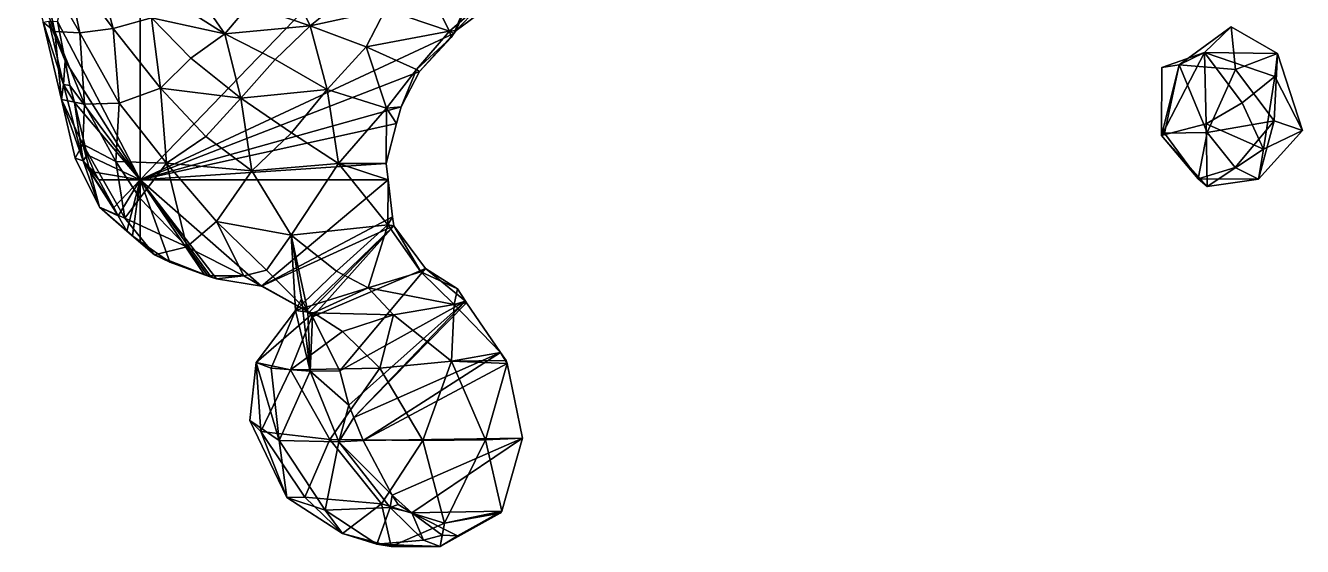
# Model space of a CAD drawing. Extents: x 373697 to 374058, y 6959904 to 6960301.
# Drawn here: x 373953.3 to 374038, y 6959910.3 to 6959944.9 of the extents above; entities that cross this region are included whole.
import ezdxf

# ---------------------------------------------------------------- set-up
doc = ezdxf.new("R2010")
doc.units = 0
doc.layers.add('Bht_Fk', color=7, linetype='CONTINUOUS')

msp = doc.modelspace()

# ---------------------------------------------------------------- linework, layer by layer
at = {"layer": 'Bht_Fk'}
for points in [[(373960.915, 6959934.672, 231.517), (373955.434, 6959945.197, 231.517), (373960.915, 6959965.161, 231.517)], [(373981.707, 6959944.401, 231.517), (373960.915, 6959934.672, 231.517), (373990.247, 6959965.161, 231.517)], [(373960.915, 6959965.161, 231.517), (373990.247, 6959965.161, 231.517), (373960.915, 6959934.672, 231.517)], [(373981.882, 6959944.582, 231.517), (373981.707, 6959944.401, 231.517), (373990.247, 6959965.161, 231.517)], [(373984.233, 6959946.336, 231.517), (373981.882, 6959944.582, 231.517), (373990.247, 6959965.161, 231.517)], [(373953.313, 6959949.389, 226.791), (373954.476, 6959945.138, 228.738), (373955.251, 6959944.527, 227.093)], [(373954.263, 6959949.082, 225.299), (373953.313, 6959949.389, 226.791), (373955.251, 6959944.527, 227.093)], [(373954.263, 6959949.082, 225.299), (373955.251, 6959944.527, 227.093), (373956.904, 6959944.443, 225.894)], [(373955.972, 6959948.997, 224.115), (373954.263, 6959949.082, 225.299), (373956.904, 6959944.443, 225.894)], [(373957.96, 6959949.118, 223.168), (373955.972, 6959948.997, 224.115), (373959.118, 6959944.725, 225.061)], [(373959.118, 6959944.725, 225.061), (373955.972, 6959948.997, 224.115), (373956.904, 6959944.443, 225.894)], [(373961.674, 6959945.437, 224.387), (373957.96, 6959949.118, 223.168), (373959.118, 6959944.725, 225.061)], [(373964.512, 6959947.283, 222.939), (373962.985, 6959946.636, 223.572), (373966.522, 6959944.371, 225.405)], [(373968.15, 6959946.285, 224.409), (373964.512, 6959947.283, 222.939), (373966.522, 6959944.371, 225.405)], [(373972.178, 6959944.892, 227.153), (373971.237, 6959946.842, 224.781), (373968.15, 6959946.285, 224.409)], [(373971.237, 6959946.842, 224.781), (373972.178, 6959944.892, 227.153), (373974.186, 6959946.506, 226.78)], [(373981.435, 6959944.546, 231.366), (373980.149, 6959947.105, 229.202), (373977.19, 6959945.987, 228.766)], [(373980.149, 6959947.105, 229.202), (373981.435, 6959944.546, 231.366), (373983.726, 6959946.544, 231.22)], [(373962.985, 6959946.636, 223.572), (373961.674, 6959945.437, 224.387), (373966.522, 6959944.371, 225.405)], [(373972.178, 6959944.892, 227.153), (373968.15, 6959946.285, 224.409), (373966.522, 6959944.371, 225.405)], [(373977.19, 6959945.987, 228.766), (373974.186, 6959946.506, 226.78), (373972.178, 6959944.892, 227.153)], [(373977.19, 6959945.987, 228.766), (373972.178, 6959944.892, 227.153), (373975.907, 6959943.51, 229.544)], [(373981.435, 6959944.546, 231.366), (373977.19, 6959945.987, 228.766), (373975.907, 6959943.51, 229.544)], [(373981.435, 6959944.546, 231.366), (373981.882, 6959944.582, 231.517), (373983.726, 6959946.544, 231.22)], [(373981.882, 6959944.582, 231.517), (373984.233, 6959946.336, 231.517), (373983.726, 6959946.544, 231.22)], [(373954.476, 6959945.138, 228.738), (373954.847, 6959945.212, 230.534), (373955.822, 6959941.002, 230.826)], [(373954.476, 6959945.138, 228.738), (373955.704, 6959940.013, 228.764), (373955.251, 6959944.527, 227.093)], [(373954.476, 6959945.138, 228.738), (373955.822, 6959941.002, 230.826), (373955.704, 6959940.013, 228.764)], [(373955.932, 6959942.58, 231.517), (373954.847, 6959945.212, 230.534), (373955.434, 6959945.197, 231.517)], [(373955.822, 6959941.002, 230.826), (373954.847, 6959945.212, 230.534), (373955.932, 6959942.58, 231.517)], [(373960.915, 6959934.672, 231.517), (373955.932, 6959942.58, 231.517), (373955.434, 6959945.197, 231.517)], [(373962.272, 6959940.765, 226.159), (373961.674, 6959945.437, 224.387), (373959.118, 6959944.725, 225.061)], [(373964.282, 6959942.752, 225.713), (373961.674, 6959945.437, 224.387), (373962.272, 6959940.765, 226.159)], [(373966.522, 6959944.371, 225.405), (373961.674, 6959945.437, 224.387), (373964.282, 6959942.752, 225.713)], [(373955.251, 6959944.527, 227.093), (373955.704, 6959940.013, 228.764), (373957.221, 6959939.712, 227.194)], [(373956.904, 6959944.443, 225.894), (373955.251, 6959944.527, 227.093), (373957.221, 6959939.712, 227.194)], [(373959.118, 6959944.725, 225.061), (373956.904, 6959944.443, 225.894), (373959.518, 6959939.775, 226.491)], [(373956.904, 6959944.443, 225.894), (373957.221, 6959939.712, 227.194), (373959.518, 6959939.775, 226.491)], [(373959.118, 6959944.725, 225.061), (373959.518, 6959939.775, 226.491), (373962.272, 6959940.765, 226.159)], [(373981.707, 6959944.401, 231.517), (373979.445, 6959941.873, 231.517), (373960.915, 6959934.672, 231.517)], [(373964.282, 6959942.752, 225.713), (373967.601, 6959940.106, 227.323), (373966.522, 6959944.371, 225.405)], [(373969.877, 6959942.666, 227.308), (373972.178, 6959944.892, 227.153), (373966.522, 6959944.371, 225.405)], [(373966.522, 6959944.371, 225.405), (373967.601, 6959940.106, 227.323), (373969.877, 6959942.666, 227.308)], [(373973.308, 6959940.669, 229.332), (373972.178, 6959944.892, 227.153), (373969.877, 6959942.666, 227.308)], [(373972.178, 6959944.892, 227.153), (373973.308, 6959940.669, 229.332), (373975.907, 6959943.51, 229.544)], [(373981.435, 6959944.546, 231.366), (373975.907, 6959943.51, 229.544), (373979.251, 6959942.001, 231.421)], [(373979.251, 6959942.001, 231.421), (373981.529, 6959944.118, 231.517), (373981.435, 6959944.546, 231.366)], [(373981.707, 6959944.401, 231.517), (373981.529, 6959944.118, 231.517), (373979.445, 6959941.873, 231.517)], [(373981.882, 6959944.582, 231.517), (373981.435, 6959944.546, 231.366), (373981.707, 6959944.401, 231.517)], [(373981.707, 6959944.401, 231.517), (373981.435, 6959944.546, 231.366), (373981.529, 6959944.118, 231.517)], [(374033.561, 6959941.997, 161.096), (374029.821, 6959942.307, 158.882), (374033.259, 6959944.83, 159.592)], [(374031.507, 6959943.133, 157.263), (374033.259, 6959944.83, 159.592), (374029.821, 6959942.307, 158.882)], [(374033.259, 6959944.83, 159.592), (374031.507, 6959943.133, 157.263), (374036.333, 6959943.065, 160.774)], [(374036.333, 6959943.065, 160.774), (374033.561, 6959941.997, 161.096), (374033.259, 6959944.83, 159.592)], [(373975.907, 6959943.51, 229.544), (373973.308, 6959940.669, 229.332), (373977.253, 6959939.438, 231.177)], [(373979.251, 6959942.001, 231.421), (373975.907, 6959943.51, 229.544), (373977.253, 6959939.438, 231.177)], [(373979.251, 6959942.001, 231.421), (373979.445, 6959941.873, 231.517), (373981.529, 6959944.118, 231.517)], [(373956.249, 6959940.939, 231.517), (373955.822, 6959941.002, 230.826), (373955.932, 6959942.58, 231.517)], [(373960.915, 6959934.672, 231.517), (373956.249, 6959940.939, 231.517), (373955.932, 6959942.58, 231.517)], [(373964.282, 6959942.752, 225.713), (373962.272, 6959940.765, 226.159), (373967.601, 6959940.106, 227.323)], [(373973.308, 6959940.669, 229.332), (373969.877, 6959942.666, 227.308), (373967.601, 6959940.106, 227.323)], [(374031.614, 6959938.386, 156.519), (374031.507, 6959943.133, 157.263), (374028.643, 6959937.632, 156.646)], [(374031.507, 6959943.133, 157.263), (374028.66, 6959942.129, 156.824), (374028.643, 6959937.632, 156.646)], [(374029.821, 6959942.307, 158.882), (374028.66, 6959942.129, 156.824), (374031.507, 6959943.133, 157.263)], [(374031.507, 6959943.133, 157.263), (374036.168, 6959941.533, 159.184), (374036.333, 6959943.065, 160.774)], [(374033.999, 6959939.786, 157.437), (374036.168, 6959941.533, 159.184), (374031.507, 6959943.133, 157.263)], [(374031.507, 6959943.133, 157.263), (374031.614, 6959938.386, 156.519), (374033.999, 6959939.786, 157.437)], [(374033.561, 6959941.997, 161.096), (374036.333, 6959943.065, 160.774), (374036.129, 6959938.604, 161.717)], [(374036.129, 6959938.604, 161.717), (374036.333, 6959943.065, 160.774), (374037.997, 6959937.956, 161.011)], [(374037.997, 6959937.956, 161.011), (374036.333, 6959943.065, 160.774), (374036.168, 6959941.533, 159.184)], [(373979.445, 6959941.873, 231.517), (373978.219, 6959939.521, 231.517), (373960.915, 6959934.672, 231.517)], [(373977.253, 6959939.438, 231.177), (373978.219, 6959939.521, 231.517), (373979.251, 6959942.001, 231.421)], [(373978.219, 6959939.521, 231.517), (373979.445, 6959941.873, 231.517), (373979.251, 6959942.001, 231.421)], [(374028.643, 6959937.632, 156.646), (374029.821, 6959942.307, 158.882), (374028.838, 6959937.769, 158.451)], [(374028.66, 6959942.129, 156.824), (374029.821, 6959942.307, 158.882), (374028.643, 6959937.632, 156.646)], [(374029.821, 6959942.307, 158.882), (374031.669, 6959937.825, 160.542), (374028.838, 6959937.769, 158.451)], [(374029.821, 6959942.307, 158.882), (374033.561, 6959941.997, 161.096), (374031.669, 6959937.825, 160.542)], [(374031.669, 6959937.825, 160.542), (374033.561, 6959941.997, 161.096), (374036.129, 6959938.604, 161.717)], [(373955.704, 6959940.013, 228.764), (373955.822, 6959941.002, 230.826), (373957.142, 6959935.939, 230.965)], [(373956.559, 6959939.805, 231.517), (373955.822, 6959941.002, 230.826), (373956.249, 6959940.939, 231.517)], [(373956.559, 6959939.805, 231.517), (373957.142, 6959935.939, 230.965), (373955.822, 6959941.002, 230.826)], [(373960.915, 6959934.672, 231.517), (373956.559, 6959939.805, 231.517), (373956.249, 6959940.939, 231.517)], [(374033.999, 6959939.786, 157.437), (374035.419, 6959936.713, 158.334), (374036.168, 6959941.533, 159.184)], [(374035.419, 6959936.713, 158.334), (374037.997, 6959937.956, 161.011), (374036.168, 6959941.533, 159.184)], [(373956.596, 6959936.119, 229.101), (373955.704, 6959940.013, 228.764), (373957.142, 6959935.939, 230.965)], [(373955.704, 6959940.013, 228.764), (373957.107, 6959937.047, 227.92), (373957.221, 6959939.712, 227.194)], [(373956.596, 6959936.119, 229.101), (373957.107, 6959937.047, 227.92), (373955.704, 6959940.013, 228.764)], [(373962.272, 6959940.765, 226.159), (373959.518, 6959939.775, 226.491), (373962.661, 6959935.785, 227.188)], [(373962.272, 6959940.765, 226.159), (373965.27, 6959937.564, 227.249), (373967.601, 6959940.106, 227.323)], [(373962.661, 6959935.785, 227.188), (373965.27, 6959937.564, 227.249), (373962.272, 6959940.765, 226.159)], [(373967.601, 6959940.106, 227.323), (373965.27, 6959937.564, 227.249), (373968.312, 6959935.273, 228.474)], [(373970.94, 6959937.794, 228.99), (373973.308, 6959940.669, 229.332), (373967.601, 6959940.106, 227.323)], [(373970.94, 6959937.794, 228.99), (373967.601, 6959940.106, 227.323), (373968.312, 6959935.273, 228.474)], [(373973.308, 6959940.669, 229.332), (373970.94, 6959937.794, 228.99), (373974.066, 6959935.768, 230.345)], [(373977.253, 6959939.438, 231.177), (373973.308, 6959940.669, 229.332), (373974.066, 6959935.768, 230.345)], [(373960.915, 6959934.672, 231.517), (373957.404, 6959936.328, 231.517), (373956.559, 6959939.805, 231.517)], [(373957.404, 6959936.328, 231.517), (373957.142, 6959935.939, 230.965), (373956.559, 6959939.805, 231.517)], [(373957.221, 6959939.712, 227.194), (373957.107, 6959937.047, 227.92), (373959.305, 6959935.901, 227.241)], [(373959.518, 6959939.775, 226.491), (373957.221, 6959939.712, 227.194), (373959.305, 6959935.901, 227.241)], [(373962.661, 6959935.785, 227.188), (373959.518, 6959939.775, 226.491), (373959.305, 6959935.901, 227.241)], [(373977.912, 6959938.42, 231.517), (373960.915, 6959934.672, 231.517), (373978.219, 6959939.521, 231.517)], [(373974.066, 6959935.768, 230.345), (373977.233, 6959935.761, 231.517), (373977.253, 6959939.438, 231.177)], [(373977.233, 6959935.761, 231.517), (373977.912, 6959938.42, 231.517), (373977.253, 6959939.438, 231.177)], [(373978.219, 6959939.521, 231.517), (373977.253, 6959939.438, 231.177), (373977.912, 6959938.42, 231.517)], [(374031.614, 6959938.386, 156.519), (374035.419, 6959936.713, 158.334), (374033.999, 6959939.786, 157.437)], [(373977.233, 6959935.761, 231.517), (373960.915, 6959934.672, 231.517), (373977.912, 6959938.42, 231.517)], [(374031.681, 6959934.244, 157.563), (374031.614, 6959938.386, 156.519), (374028.643, 6959937.632, 156.646)], [(374035.419, 6959936.713, 158.334), (374031.614, 6959938.386, 156.519), (374031.681, 6959934.244, 157.563)], [(374031.669, 6959937.825, 160.542), (374036.129, 6959938.604, 161.717), (374033.529, 6959935.497, 160.595)], [(374033.529, 6959935.497, 160.595), (374036.129, 6959938.604, 161.717), (374035.079, 6959934.714, 159.886)], [(374035.079, 6959934.714, 159.886), (374036.129, 6959938.604, 161.717), (374037.997, 6959937.956, 161.011)], [(373965.27, 6959937.564, 227.249), (373962.661, 6959935.785, 227.188), (373968.312, 6959935.273, 228.474)], [(373974.066, 6959935.768, 230.345), (373970.94, 6959937.794, 228.99), (373968.312, 6959935.273, 228.474)], [(374028.643, 6959937.632, 156.646), (374028.838, 6959937.769, 158.451), (374031.085, 6959934.743, 159.015)], [(374031.681, 6959934.244, 157.563), (374028.643, 6959937.632, 156.646), (374031.085, 6959934.743, 159.015)], [(374028.838, 6959937.769, 158.451), (374031.669, 6959937.825, 160.542), (374031.085, 6959934.743, 159.015)], [(374031.669, 6959937.825, 160.542), (374033.529, 6959935.497, 160.595), (374031.085, 6959934.743, 159.015)], [(374035.079, 6959934.714, 159.886), (374037.997, 6959937.956, 161.011), (374035.419, 6959936.713, 158.334)], [(373956.596, 6959936.119, 229.101), (373958.219, 6959932.863, 229.758), (373957.107, 6959937.047, 227.92)], [(373959.899, 6959932.123, 228.497), (373959.305, 6959935.901, 227.241), (373957.107, 6959937.047, 227.92)], [(373958.219, 6959932.863, 229.758), (373959.899, 6959932.123, 228.497), (373957.107, 6959937.047, 227.92)], [(374035.079, 6959934.714, 159.886), (374035.419, 6959936.713, 158.334), (374031.681, 6959934.244, 157.563)], [(373958.219, 6959932.863, 229.758), (373956.596, 6959936.119, 229.101), (373957.142, 6959935.939, 230.965)], [(373957.142, 6959935.939, 230.965), (373957.404, 6959936.328, 231.517), (373957.891, 6959935.186, 231.517)], [(373957.142, 6959935.939, 230.965), (373959.462, 6959932.297, 231.517), (373958.219, 6959932.863, 229.758)], [(373957.142, 6959935.939, 230.965), (373959.162, 6959932.849, 231.517), (373959.462, 6959932.297, 231.517)], [(373957.142, 6959935.939, 230.965), (373958.171, 6959934.672, 231.517), (373959.162, 6959932.849, 231.517)], [(373957.142, 6959935.939, 230.965), (373957.891, 6959935.186, 231.517), (373958.171, 6959934.672, 231.517)], [(373960.915, 6959934.672, 231.517), (373957.891, 6959935.186, 231.517), (373957.404, 6959936.328, 231.517)], [(373960.899, 6959933.462, 227.655), (373959.305, 6959935.901, 227.241), (373959.899, 6959932.123, 228.497)], [(373962.661, 6959935.785, 227.188), (373959.305, 6959935.901, 227.241), (373960.899, 6959933.462, 227.655)], [(373964.017, 6959930.225, 229.106), (373962.661, 6959935.785, 227.188), (373960.899, 6959933.462, 227.655)], [(373977.36, 6959934.672, 231.517), (373960.915, 6959934.672, 231.517), (373977.233, 6959935.761, 231.517)], [(373962.661, 6959935.785, 227.188), (373965.969, 6959931.923, 228.461), (373968.312, 6959935.273, 228.474)], [(373964.017, 6959930.225, 229.106), (373965.969, 6959931.923, 228.461), (373962.661, 6959935.785, 227.188)], [(373970.936, 6959930.994, 229.527), (373974.066, 6959935.768, 230.345), (373968.312, 6959935.273, 228.474)], [(373977.345, 6959931.69, 231.383), (373974.066, 6959935.768, 230.345), (373970.936, 6959930.994, 229.527)], [(373977.233, 6959935.761, 231.517), (373974.066, 6959935.768, 230.345), (373977.36, 6959934.672, 231.517)], [(373974.066, 6959935.768, 230.345), (373977.345, 6959931.69, 231.383), (373977.36, 6959934.672, 231.517)], [(373960.915, 6959934.672, 231.517), (373958.171, 6959934.672, 231.517), (373957.891, 6959935.186, 231.517)], [(373970.936, 6959930.994, 229.527), (373968.312, 6959935.273, 228.474), (373965.969, 6959931.923, 228.461)], [(374031.085, 6959934.743, 159.015), (374033.529, 6959935.497, 160.595), (374035.079, 6959934.714, 159.886)], [(373959.162, 6959932.849, 231.517), (373958.171, 6959934.672, 231.517), (373960.915, 6959934.672, 231.517)], [(373959.462, 6959932.297, 231.517), (373959.162, 6959932.849, 231.517), (373960.915, 6959934.672, 231.517)], [(373960.03, 6959931.277, 231.517), (373959.462, 6959932.297, 231.517), (373960.915, 6959934.672, 231.517)], [(373960.4, 6959930.958, 231.517), (373960.03, 6959931.277, 231.517), (373960.915, 6959934.672, 231.517)], [(373960.915, 6959930.595, 231.517), (373960.4, 6959930.958, 231.517), (373960.915, 6959934.672, 231.517)], [(373962.889, 6959929.204, 231.517), (373960.915, 6959930.595, 231.517), (373960.915, 6959934.672, 231.517)], [(373965.177, 6959928.366, 231.517), (373962.889, 6959929.204, 231.517), (373960.915, 6959934.672, 231.517)], [(373965.619, 6959928.215, 231.517), (373965.177, 6959928.366, 231.517), (373960.915, 6959934.672, 231.517)], [(373965.979, 6959928.114, 231.517), (373965.619, 6959928.215, 231.517), (373960.915, 6959934.672, 231.517)], [(373968.962, 6959927.628, 231.517), (373965.979, 6959928.114, 231.517), (373960.915, 6959934.672, 231.517)], [(373968.962, 6959927.628, 231.517), (373960.915, 6959934.672, 231.517), (373977.36, 6959934.672, 231.517)], [(373977.645, 6959932.222, 231.517), (373968.962, 6959927.628, 231.517), (373977.36, 6959934.672, 231.517)], [(373977.36, 6959934.672, 231.517), (373977.345, 6959931.69, 231.383), (373977.645, 6959932.222, 231.517)], [(374035.079, 6959934.714, 159.886), (374031.681, 6959934.244, 157.563), (374031.085, 6959934.743, 159.015)], [(373959.899, 6959932.123, 228.497), (373964.017, 6959930.225, 229.106), (373960.899, 6959933.462, 227.655)], [(373960.03, 6959931.277, 231.517), (373958.219, 6959932.863, 229.758), (373959.462, 6959932.297, 231.517)], [(373958.219, 6959932.863, 229.758), (373960.03, 6959931.277, 231.517), (373961.875, 6959929.709, 230.096)], [(373958.219, 6959932.863, 229.758), (373961.875, 6959929.709, 230.096), (373959.899, 6959932.123, 228.497)], [(373959.899, 6959932.123, 228.497), (373961.875, 6959929.709, 230.096), (373964.017, 6959930.225, 229.106)], [(373967.796, 6959928.314, 230.652), (373965.969, 6959931.923, 228.461), (373964.017, 6959930.225, 229.106)], [(373967.796, 6959928.314, 230.652), (373969.299, 6959928.681, 229.86), (373965.969, 6959931.923, 228.461)], [(373970.936, 6959930.994, 229.527), (373965.969, 6959931.923, 228.461), (373969.299, 6959928.681, 229.86)], [(373977.747, 6959931.624, 231.517), (373968.962, 6959927.628, 231.517), (373977.645, 6959932.222, 231.517)], [(373977.747, 6959931.624, 231.517), (373971.934, 6959925.987, 231.517), (373968.962, 6959927.628, 231.517)], [(373973.934, 6959928.617, 229.746), (373977.345, 6959931.69, 231.383), (373970.936, 6959930.994, 229.527)], [(373977.747, 6959931.624, 231.517), (373972.124, 6959925.885, 231.517), (373971.934, 6959925.987, 231.517)], [(373977.747, 6959931.624, 231.517), (373972.335, 6959925.577, 231.517), (373972.124, 6959925.885, 231.517)], [(373979.834, 6959928.786, 231.517), (373972.335, 6959925.577, 231.517), (373977.747, 6959931.624, 231.517)], [(373977.345, 6959931.69, 231.383), (373973.934, 6959928.617, 229.746), (373976.037, 6959927.516, 229.273)], [(373976.037, 6959927.516, 229.273), (373979.528, 6959928.568, 231.34), (373977.345, 6959931.69, 231.383)], [(373977.645, 6959932.222, 231.517), (373977.345, 6959931.69, 231.383), (373977.747, 6959931.624, 231.517)], [(373977.747, 6959931.624, 231.517), (373977.345, 6959931.69, 231.383), (373979.528, 6959928.568, 231.34)], [(373979.834, 6959928.786, 231.517), (373977.747, 6959931.624, 231.517), (373979.528, 6959928.568, 231.34)], [(373960.03, 6959931.277, 231.517), (373960.4, 6959930.958, 231.517), (373961.875, 6959929.709, 230.096)], [(373961.875, 6959929.709, 230.096), (373960.4, 6959930.958, 231.517), (373960.915, 6959930.595, 231.517)], [(373969.299, 6959928.681, 229.86), (373972.028, 6959925.94, 231.411), (373970.936, 6959930.994, 229.527)], [(373972.028, 6959925.94, 231.411), (373971.62, 6959926.746, 229.771), (373970.936, 6959930.994, 229.527)], [(373971.62, 6959926.746, 229.771), (373971.215, 6959926.013, 227.916), (373970.936, 6959930.994, 229.527)], [(373971.215, 6959926.013, 227.916), (373973.934, 6959928.617, 229.746), (373970.936, 6959930.994, 229.527)], [(373961.875, 6959929.709, 230.096), (373960.915, 6959930.595, 231.517), (373962.889, 6959929.204, 231.517)], [(373961.875, 6959929.709, 230.096), (373965.398, 6959928.301, 231.355), (373964.017, 6959930.225, 229.106)], [(373965.398, 6959928.301, 231.355), (373967.796, 6959928.314, 230.652), (373964.017, 6959930.225, 229.106)], [(373965.398, 6959928.301, 231.355), (373961.875, 6959929.709, 230.096), (373962.889, 6959929.204, 231.517)], [(373965.398, 6959928.301, 231.355), (373962.889, 6959929.204, 231.517), (373965.177, 6959928.366, 231.517)], [(373965.619, 6959928.215, 231.517), (373965.398, 6959928.301, 231.355), (373965.177, 6959928.366, 231.517)], [(373965.979, 6959928.114, 231.517), (373967.796, 6959928.314, 230.652), (373965.398, 6959928.301, 231.355)], [(373965.979, 6959928.114, 231.517), (373965.398, 6959928.301, 231.355), (373965.619, 6959928.215, 231.517)], [(373967.796, 6959928.314, 230.652), (373965.979, 6959928.114, 231.517), (373968.962, 6959927.628, 231.517)], [(373972.028, 6959925.94, 231.411), (373969.299, 6959928.681, 229.86), (373967.796, 6959928.314, 230.652)], [(373972.028, 6959925.94, 231.411), (373967.796, 6959928.314, 230.652), (373968.962, 6959927.628, 231.517)], [(373973.934, 6959928.617, 229.746), (373971.215, 6959926.013, 227.916), (373976.037, 6959927.516, 229.273)], [(373979.834, 6959928.786, 231.517), (373974.151, 6959922.002, 231.517), (373972.335, 6959925.577, 231.517)], [(373979.834, 6959928.786, 231.517), (373982.498, 6959926.617, 231.517), (373974.151, 6959922.002, 231.517)], [(373981.749, 6959926.404, 231.012), (373979.528, 6959928.568, 231.34), (373976.037, 6959927.516, 229.273)], [(373979.528, 6959928.568, 231.34), (373981.965, 6959927.442, 231.517), (373979.834, 6959928.786, 231.517)], [(373981.749, 6959926.404, 231.012), (373981.965, 6959927.442, 231.517), (373979.528, 6959928.568, 231.34)], [(373979.834, 6959928.786, 231.517), (373981.965, 6959927.442, 231.517), (373982.498, 6959926.617, 231.517)], [(373972.028, 6959925.94, 231.411), (373968.962, 6959927.628, 231.517), (373971.934, 6959925.987, 231.517)], [(373972.408, 6959925.843, 226.659), (373976.037, 6959927.516, 229.273), (373971.215, 6959926.013, 227.916)], [(373977.714, 6959925.719, 228.37), (373976.037, 6959927.516, 229.273), (373972.408, 6959925.843, 226.659)], [(373981.749, 6959926.404, 231.012), (373976.037, 6959927.516, 229.273), (373977.714, 6959925.719, 228.37)], [(373982.498, 6959926.617, 231.517), (373981.965, 6959927.442, 231.517), (373981.749, 6959926.404, 231.012)], [(373972.183, 6959921.984, 229.816), (373971.215, 6959926.013, 227.916), (373971.62, 6959926.746, 229.771)], [(373972.183, 6959921.984, 229.816), (373971.62, 6959926.746, 229.771), (373972.028, 6959925.94, 231.411)], [(373982.498, 6959926.617, 231.517), (373974.747, 6959919.723, 231.517), (373974.151, 6959922.002, 231.517)], [(373975.081, 6959918.907, 231.517), (373974.747, 6959919.723, 231.517), (373982.498, 6959926.617, 231.517)], [(373982.498, 6959926.617, 231.517), (373982.565, 6959926.513, 231.517), (373975.081, 6959918.907, 231.517)], [(373982.565, 6959926.513, 231.517), (373984.804, 6959923.216, 231.517), (373975.081, 6959918.907, 231.517)], [(373981.567, 6959922.635, 228.811), (373981.749, 6959926.404, 231.012), (373977.714, 6959925.719, 228.37)], [(373984.804, 6959923.216, 231.517), (373981.749, 6959926.404, 231.012), (373981.567, 6959922.635, 228.811)], [(373982.565, 6959926.513, 231.517), (373982.498, 6959926.617, 231.517), (373981.749, 6959926.404, 231.012)], [(373984.804, 6959923.216, 231.517), (373982.565, 6959926.513, 231.517), (373981.749, 6959926.404, 231.012)], [(373972.408, 6959925.843, 226.659), (373971.215, 6959926.013, 227.916), (373968.616, 6959922.557, 225.365)], [(373971.215, 6959926.013, 227.916), (373969.609, 6959922.176, 227.382), (373968.616, 6959922.557, 225.365)], [(373970.888, 6959922.057, 224.212), (373972.408, 6959925.843, 226.659), (373968.616, 6959922.557, 225.365)], [(373972.183, 6959921.984, 229.816), (373969.609, 6959922.176, 227.382), (373971.215, 6959926.013, 227.916)], [(373974.325, 6959924.604, 226.093), (373972.408, 6959925.843, 226.659), (373970.888, 6959922.057, 224.212)], [(373972.124, 6959925.885, 231.517), (373972.028, 6959925.94, 231.411), (373971.934, 6959925.987, 231.517)], [(373972.028, 6959925.94, 231.411), (373972.335, 6959925.577, 231.517), (373972.183, 6959921.984, 229.816)], [(373972.124, 6959925.885, 231.517), (373972.335, 6959925.577, 231.517), (373972.028, 6959925.94, 231.411)], [(373974.151, 6959922.002, 231.517), (373972.183, 6959921.984, 229.816), (373972.335, 6959925.577, 231.517)], [(373974.325, 6959924.604, 226.093), (373977.714, 6959925.719, 228.37), (373972.408, 6959925.843, 226.659)], [(373977.714, 6959925.719, 228.37), (373974.325, 6959924.604, 226.093), (373976.816, 6959922.172, 226.034)], [(373981.567, 6959922.635, 228.811), (373977.714, 6959925.719, 228.37), (373976.816, 6959922.172, 226.034)], [(373974.325, 6959924.604, 226.093), (373970.888, 6959922.057, 224.212), (373976.816, 6959922.172, 226.034)], [(373975.081, 6959918.907, 231.517), (373984.804, 6959923.216, 231.517), (373975.707, 6959917.38, 231.517)], [(373975.707, 6959917.38, 231.517), (373984.804, 6959923.216, 231.517), (373985.252, 6959922.486, 231.517)], [(373981.567, 6959922.635, 228.811), (373985.197, 6959922.687, 231.517), (373984.804, 6959923.216, 231.517)], [(373984.804, 6959923.216, 231.517), (373985.197, 6959922.687, 231.517), (373985.252, 6959922.486, 231.517)], [(373970.125, 6959917.372, 227.279), (373968.186, 6959918.701, 225.189), (373968.616, 6959922.557, 225.365)], [(373968.909, 6959917.964, 223.811), (373968.616, 6959922.557, 225.365), (373968.186, 6959918.701, 225.189)], [(373969.609, 6959922.176, 227.382), (373970.125, 6959917.372, 227.279), (373968.616, 6959922.557, 225.365)], [(373968.909, 6959917.964, 223.811), (373970.888, 6959922.057, 224.212), (373968.616, 6959922.557, 225.365)], [(373969.609, 6959922.176, 227.382), (373972.183, 6959921.984, 229.816), (373970.125, 6959917.372, 227.279)], [(373970.888, 6959922.057, 224.212), (373973.499, 6959917.442, 224.281), (373976.816, 6959922.172, 226.034)], [(373973.499, 6959917.442, 224.281), (373979.669, 6959917.38, 226.625), (373976.816, 6959922.172, 226.034)], [(373975.707, 6959917.38, 231.517), (373985.252, 6959922.486, 231.517), (373986.279, 6959917.517, 231.517)], [(373979.669, 6959917.38, 226.625), (373981.567, 6959922.635, 228.811), (373976.816, 6959922.172, 226.034)], [(373979.669, 6959917.38, 226.625), (373983.824, 6959917.421, 229.43), (373981.567, 6959922.635, 228.811)], [(373985.252, 6959922.486, 231.517), (373985.197, 6959922.687, 231.517), (373981.567, 6959922.635, 228.811)], [(373985.252, 6959922.486, 231.517), (373981.567, 6959922.635, 228.811), (373983.824, 6959917.421, 229.43)], [(373986.279, 6959917.517, 231.517), (373985.252, 6959922.486, 231.517), (373983.824, 6959917.421, 229.43)], [(373970.888, 6959922.057, 224.212), (373968.909, 6959917.964, 223.811), (373973.499, 6959917.442, 224.281)], [(373972.183, 6959921.984, 229.816), (373974.101, 6959917.277, 230.408), (373970.125, 6959917.372, 227.279)], [(373974.151, 6959922.002, 231.517), (373974.747, 6959919.723, 231.517), (373972.183, 6959921.984, 229.816)], [(373974.747, 6959919.723, 231.517), (373974.101, 6959917.277, 230.408), (373972.183, 6959921.984, 229.816)], [(373974.747, 6959919.723, 231.517), (373975.081, 6959918.907, 231.517), (373974.101, 6959917.277, 230.408)], [(373975.081, 6959918.907, 231.517), (373975.707, 6959917.38, 231.517), (373974.101, 6959917.277, 230.408)], [(373970.636, 6959913.591, 225.755), (373968.186, 6959918.701, 225.189), (373970.125, 6959917.372, 227.279)], [(373970.636, 6959913.591, 225.755), (373968.909, 6959917.964, 223.811), (373968.186, 6959918.701, 225.189)], [(373970.636, 6959913.591, 225.755), (373971.834, 6959913.608, 224.654), (373968.909, 6959917.964, 223.811)], [(373971.834, 6959913.608, 224.654), (373973.499, 6959917.442, 224.281), (373968.909, 6959917.964, 223.811)], [(373970.125, 6959917.372, 227.279), (373973.175, 6959912.737, 228.071), (373970.636, 6959913.591, 225.755)], [(373974.101, 6959917.277, 230.408), (373973.175, 6959912.737, 228.071), (373970.125, 6959917.372, 227.279)], [(373976.91, 6959913.157, 225.93), (373973.499, 6959917.442, 224.281), (373971.834, 6959913.608, 224.654)], [(373974.101, 6959917.277, 230.408), (373977.5, 6959912.93, 231.159), (373973.175, 6959912.737, 228.071)], [(373976.91, 6959913.157, 225.93), (373979.669, 6959917.38, 226.625), (373973.499, 6959917.442, 224.281)], [(373975.707, 6959917.38, 231.517), (373977.616, 6959913.734, 231.517), (373974.101, 6959917.277, 230.408)], [(373977.5, 6959912.93, 231.159), (373974.101, 6959917.277, 230.408), (373977.616, 6959913.734, 231.517)], [(373977.616, 6959913.734, 231.517), (373975.707, 6959917.38, 231.517), (373986.279, 6959917.517, 231.517)], [(373976.91, 6959913.157, 225.93), (373981.09, 6959911.88, 228.69), (373979.669, 6959917.38, 226.625)], [(373986.279, 6959917.517, 231.517), (373978.93, 6959912.581, 231.517), (373977.616, 6959913.734, 231.517)], [(373978.93, 6959912.581, 231.517), (373986.279, 6959917.517, 231.517), (373984.89, 6959912.679, 231.517)], [(373981.09, 6959911.88, 228.69), (373983.824, 6959917.421, 229.43), (373979.669, 6959917.38, 226.625)], [(373981.09, 6959911.88, 228.69), (373984.89, 6959912.679, 231.517), (373983.824, 6959917.421, 229.43)], [(373984.89, 6959912.679, 231.517), (373986.279, 6959917.517, 231.517), (373983.824, 6959917.421, 229.43)], [(373977.616, 6959913.734, 231.517), (373978.029, 6959913.113, 231.517), (373977.5, 6959912.93, 231.159)], [(373978.93, 6959912.581, 231.517), (373978.029, 6959913.113, 231.517), (373977.616, 6959913.734, 231.517)], [(373974.332, 6959911.209, 226.426), (373971.834, 6959913.608, 224.654), (373970.636, 6959913.591, 225.755)], [(373974.332, 6959911.209, 226.426), (373970.636, 6959913.591, 225.755), (373973.175, 6959912.737, 228.071)], [(373974.332, 6959911.209, 226.426), (373976.91, 6959913.157, 225.93), (373971.834, 6959913.608, 224.654)], [(373977.5, 6959912.93, 231.159), (373976.608, 6959910.481, 228.717), (373973.175, 6959912.737, 228.071)], [(373976.91, 6959913.157, 225.93), (373974.332, 6959911.209, 226.426), (373977.558, 6959910.336, 227.961)], [(373979.694, 6959910.763, 230.875), (373976.608, 6959910.481, 228.717), (373977.5, 6959912.93, 231.159)], [(373981.09, 6959911.88, 228.69), (373976.91, 6959913.157, 225.93), (373977.558, 6959910.336, 227.961)], [(373978.029, 6959913.113, 231.517), (373978.93, 6959912.581, 231.517), (373977.5, 6959912.93, 231.159)], [(373977.5, 6959912.93, 231.159), (373978.93, 6959912.581, 231.517), (373979.694, 6959910.763, 230.875)], [(373973.175, 6959912.737, 228.071), (373976.608, 6959910.481, 228.717), (373974.332, 6959911.209, 226.426)], [(373984.89, 6959912.679, 231.517), (373981.97, 6959911.047, 231.517), (373978.93, 6959912.581, 231.517)], [(373981.97, 6959911.047, 231.517), (373980.952, 6959911.095, 231.517), (373978.93, 6959912.581, 231.517)], [(373978.93, 6959912.581, 231.517), (373980.952, 6959911.095, 231.517), (373979.694, 6959910.763, 230.875)], [(373980.805, 6959910.345, 230.275), (373984.796, 6959912.538, 231.517), (373981.09, 6959911.88, 228.69)], [(373984.796, 6959912.538, 231.517), (373980.805, 6959910.345, 230.275), (373981.97, 6959911.047, 231.517)], [(373981.09, 6959911.88, 228.69), (373984.862, 6959912.591, 231.517), (373984.89, 6959912.679, 231.517)], [(373984.796, 6959912.538, 231.517), (373984.862, 6959912.591, 231.517), (373981.09, 6959911.88, 228.69)], [(373981.97, 6959911.047, 231.517), (373984.89, 6959912.679, 231.517), (373984.796, 6959912.538, 231.517)], [(373984.796, 6959912.538, 231.517), (373984.89, 6959912.679, 231.517), (373984.862, 6959912.591, 231.517)], [(373974.332, 6959911.209, 226.426), (373976.608, 6959910.481, 228.717), (373977.558, 6959910.336, 227.961)], [(373977.558, 6959910.336, 227.961), (373980.805, 6959910.345, 230.275), (373981.09, 6959911.88, 228.69)], [(373980.805, 6959910.345, 230.275), (373976.608, 6959910.481, 228.717), (373979.694, 6959910.763, 230.875)], [(373980.805, 6959910.345, 230.275), (373977.558, 6959910.336, 227.961), (373976.608, 6959910.481, 228.717)], [(373979.694, 6959910.763, 230.875), (373980.952, 6959911.095, 231.517), (373980.805, 6959910.345, 230.275)], [(373980.952, 6959911.095, 231.517), (373981.97, 6959911.047, 231.517), (373980.805, 6959910.345, 230.275)]]:
    msp.add_3dface(points, dxfattribs=at)

doc.saveas('drawing.dxf')
